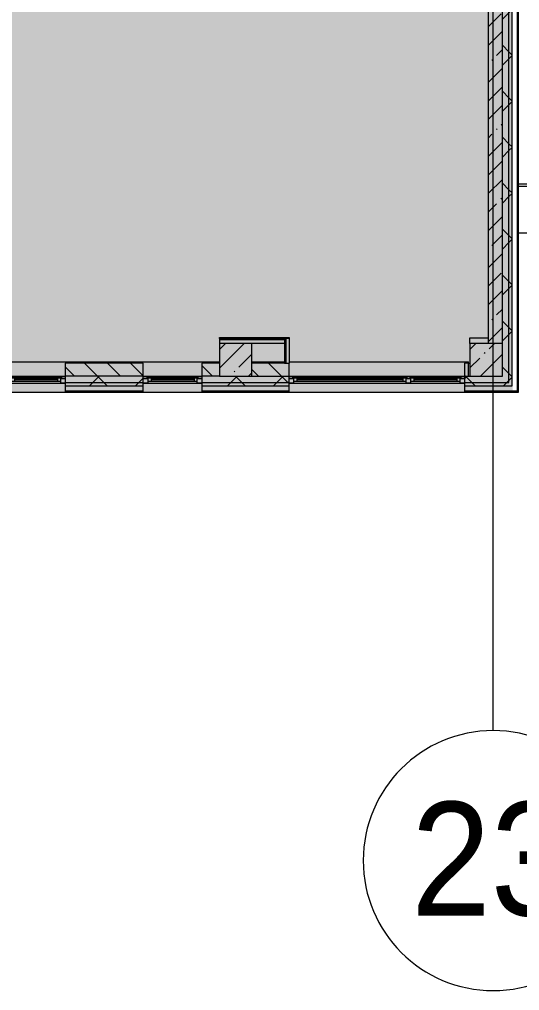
# Model space of a CAD drawing. Header units: millimetres. Extents: x 35157 to 232994, y -8553 to 29000.
# Drawn here: x 183260 to 190948, y -5906 to 9037 of the extents above; entities that cross this region are included whole.
import ezdxf

# ---------------------------------------------------------------- set-up
doc = ezdxf.new("R2010")
doc.units = ezdxf.units.MM
doc.layers.add('A-DETL-GENF-2', color=7, linetype='Continuous', lineweight=9, true_color=0xc0c0c0, transparency=0.4)
for name, color, linetype, lineweight, true_color in [('A-FLOR-2', 7, 'Continuous', 5, 0xb7b7b7), ('A-GLAZ-3', 7, 'Continuous', 5, 0x737373), ('A-WALL-10', 7, 'Continuous', 9, 0x737373), ('A-WALL-11', 7, 'Continuous', 5, 0x737373), ('I-WALL-21', 7, 'Continuous', 5, 0xe7e7e7), ('I-WALL-22', 7, 'Continuous', 9, 0xe7e7e7), ('I-WALL-24', 7, 'Continuous', 5, 0x737373), ('S-COLS-2', 7, 'Continuous', 5, 0x737373)]:
    doc.layers.add(name, color=color, linetype=linetype, lineweight=lineweight, true_color=true_color)
for name, color, linetype, lineweight in [('A-GENM', 7, 'Continuous', 5), ('A-WALL', 7, 'Continuous', 9), ('A-WALL-9', 7, 'Continuous', 5), ('I-WALL-23', 7, 'Continuous', 5), ('S-COLS-1', 7, 'Continuous', 5), ('Оси', 7, 'Continuous', 9), ('Оси-1', 7, 'Continuous', 20)]:
    doc.layers.add(name, color=color, linetype=linetype, lineweight=lineweight)
doc.styles.add('Arial_1', font='arial.ttf', dxfattribs={"width": 0.9, "height": 1750})
pattern_1 = [(45, (105984, 0), (-353.5534, 353.5534), []), (135, (105984, 0), (-353.5534, -353.5534), [])]
pattern_2 = [(135, (105984, 0), (-176.7767, -176.7767), [])]
pattern_3 = [(45, (105984, 0), (-530.33, 530.33), []), (135, (105984, 0), (-530.33, -530.33), [])]

# ---------------------------------------------------------------- blocks, each defined once
blk = doc.blocks.new('BSC_Колонна _Прямоугольная - 500х500-V84-2_4_2_птичка')
at = {"layer": 'S-COLS-1'}
h = blk.add_hatch(dxfattribs=at)
h.set_pattern_fill('FP_85', color=256, style=0, pattern_type=2)
h.set_pattern_definition([(45, (-80600, -3800), (-285.1231, 285.1231), []), (45, (-80314.88, -3800), (-285.1231, 285.1231), [504.031, -100.806, 16.764, -84.042])])
h.paths.add_polyline_path([(-121, -250), (250, -250), (250, 250), (-250, 250), (-250, -250)])
at = {"layer": 'S-COLS-2'}
for p, q in [((250, 250), (-250, 250)), ((-250, 250), (-250, -250)), ((250, -250), (250, 250)), ((-250, -250), (250, -250))]:
    blk.add_line(p, q, dxfattribs=at)
blk = doc.blocks.new('120_Окно_СКБ_2Ст - 120_Окно_СКБ_2Ст 2700х2500 _мал створка слева_-22808065-2_4_2_птичка')
at = {"layer": 'A-GLAZ-3'}
for p, q in [((-1350, -75), (-1350, -5)), ((-1350, -5), (-1280, -5)), ((1350, -5), (-1350, -5)), ((-1280, -75), (-1350, -75)), ((-1350, -75), (-1300, -75)), ((-1280, -75), (-1300, -75)), ((-1300, -75), (-1300, -85)), ((-1300, -85), (-500, -85)), ((-500, -85), (-1300, -85)), ((-1280, -5), (-1280, -75)), ((-520, -35), (-1280, -35)), ((-1280, -35), (-1280, -75)), ((-1230, -85), (-1230, -35)), ((-1230, -55), (-570, -55)), ((-570, -65), (-1230, -65)), ((-570, -85), (-570, -35)), ((-520, -75), (-520, -5)), ((-520, -5), (-450, -5)), ((-520, -75), (-520, -35)), ((-450, -75), (-520, -75)), ((-500, -75), (-520, -75)), ((-500, -75), (-470, -75)), ((-500, -85), (-500, -75)), ((-450, -75), (-470, -75)), ((-470, -75), (-470, -85)), ((-470, -85), (1300, -85)), ((1300, -85), (-470, -85)), ((-450, -5), (-450, -75)), ((1280, -35), (-450, -35)), ((-450, -35), (-450, -75)), ((-400, -85), (-400, -35)), ((-400, -55), (1230, -55)), ((1230, -65), (-400, -65)), ((1230, -85), (1230, -35)), ((1280, -75), (1280, -5)), ((1280, -5), (1350, -5)), ((1280, -75), (1280, -35)), ((1350, -75), (1280, -75)), ((1300, -75), (1280, -75)), ((1300, -75), (1350, -75)), ((1300, -85), (1300, -75)), ((1350, -5), (1350, -75))]:
    blk.add_line(p, q, dxfattribs=at)
blk = doc.blocks.new('120_Окно_СКБ_1Ст - 120_Окно_СКБ_1Ст 900х2500_h_-19906150-2_4_2_птичка')
at = {"layer": 'A-GLAZ-3'}
for p, q in [((-450, -75), (-450, -5)), ((-450, -5), (-380, -5)), ((450, -5), (-450, -5)), ((-380, -75), (-450, -75)), ((-450, -75), (-400, -75)), ((-380, -75), (-400, -75)), ((-400, -75), (-400, -85)), ((-400, -85), (400, -85)), ((400, -85), (-400, -85)), ((-380, -5), (-380, -75)), ((380, -35), (-380, -35)), ((-380, -35), (-380, -75)), ((-330, -85), (-330, -35)), ((-330, -55), (330, -55)), ((330, -65), (-330, -65)), ((330, -85), (330, -35)), ((380, -75), (380, -5)), ((380, -5), (450, -5)), ((380, -75), (380, -35)), ((450, -75), (380, -75)), ((400, -75), (380, -75)), ((400, -75), (450, -75)), ((400, -85), (400, -75)), ((450, -5), (450, -75))]:
    blk.add_line(p, q, dxfattribs=at)
blk = doc.blocks.new('парапет9 - парапет-22867712-2_4_2_птичка')
at = {"layer": 'A-GENM'}
for p, q in [((89202, 8002), (84950, 8002)), ((89202, 7964), (84950, 7964)), ((84950, 7255), (89202, 7255))]:
    blk.add_line(p, q, dxfattribs=at)
blk = doc.blocks.new('BSC_Колонна _Прямоугольная - 500х500-V193-2_4_2_птичка')
at = {"layer": 'S-COLS-1'}
h = blk.add_hatch(dxfattribs=at)
h.set_pattern_fill('FP_177', color=256, style=0, pattern_type=2)
h.set_pattern_definition([(45, (-84450, -3800), (-285.1231, 285.1231), []), (45, (-84164.88, -3800), (-285.1231, 285.1231), [504.031, -100.806, 16.764, -84.042])])
h.paths.add_polyline_path([(-250, -250), (250, -250), (250, 250), (-250, 250), (-250, -99)])
at = {"layer": 'S-COLS-2'}
for p, q in [((250, 250), (-250, 250)), ((-250, 250), (-250, -250)), ((250, -250), (250, 250)), ((-250, -250), (250, -250))]:
    blk.add_line(p, q, dxfattribs=at)
blk = doc.blocks.new('Ось сетки - D8-29747960-2_4_2_птичка')
at = {"layer": 'Оси-1'}
for start, end in [(360, 180), (180, 360)]:
    blk.add_arc((0, 0), 4, start, end, dxfattribs=at)

msp = doc.modelspace()

# ---------------------------------------------------------------- hatches: boundary and pattern name
at = {"layer": 'A-DETL-GENF-2'}
msp.add_hatch(color=256, dxfattribs=at).paths.add_polyline_path([(181824.9, -280), (181844, -280), (181844, 3300), (190844, 3300), (190844, 27350), (147894, 27350), (147894, 23778), (144744, 23778), (144744, -280), (180897.4, -280)])
at = {"layer": 'A-WALL-9'}
h = msp.add_hatch(dxfattribs=at)
h.set_pattern_fill('FP_89', color=256, style=0, pattern_type=2)
h.set_pattern_definition(pattern_1)
h.paths.add_polyline_path([(190684, 3450), (190784, 3450), (190784, 10250), (190684, 10250), (190684, 3550)])
h = msp.add_hatch(dxfattribs=at)
h.set_pattern_fill('FP_89', color=256, style=0, pattern_type=2)
h.set_pattern_definition(pattern_1)
h.paths.add_polyline_path([(190834, 3400), (190834, 10250), (190784, 10250), (190784, 3400)])
h = msp.add_hatch(dxfattribs=at)
h.set_pattern_fill('FP_99', color=256, style=0, pattern_type=2)
h.set_pattern_definition(pattern_2)
h.paths.add_polyline_path([(186334, 3550), (186334, 3750), (186064, 3750), (186064, 3550)])
h.paths.add_polyline_path([(185164, 3550), (185164, 3750), (183964, 3750), (183964, 3550), (184607.5, 3550)])
h.paths.add_polyline_path([(182752.5, 3550), (183064, 3550), (183064, 3750), (181964, 3750), (181964, 3550)])
h = msp.add_hatch(dxfattribs=at)
h.set_pattern_fill('FP_99', color=256, style=0, pattern_type=2)
h.set_pattern_definition(pattern_2)
h.paths.add_polyline_path([(187390.1, 3550), (187404, 3550), (187404, 3750), (186834, 3750), (186834, 3550)])
h.paths.add_polyline_path([(190164, 3550), (190164, 3750), (190104, 3750), (190104, 3550)])
h = msp.add_hatch(dxfattribs=at)
h.set_pattern_fill('FP_89', color=256, style=0, pattern_type=2)
h.set_pattern_definition(pattern_1)
h.paths.add_polyline_path([(190172.6, 3450), (190684, 3450), (190684, 3550), (190104, 3550), (190104, 3450)])
h.paths.add_polyline_path([(187404, 3450), (187404, 3550), (186064, 3550), (186064, 3450), (187390.1, 3450)])
h.paths.add_polyline_path([(182752.5, 3450), (183064, 3450), (183064, 3550), (181684, 3550), (181684, 3450), (181964, 3450)])
h.paths.add_polyline_path([(184607.5, 3450), (185164, 3450), (185164, 3550), (183964, 3550), (183964, 3450)])
h = msp.add_hatch(dxfattribs=at)
h.set_pattern_fill('FP_89', color=256, style=0, pattern_type=2)
h.set_pattern_definition(pattern_1)
h.paths.add_polyline_path([(190784, 3400), (190784, 3450), (190104, 3450), (190104, 3400), (190684, 3400)])
h.paths.add_polyline_path([(181824.9, 3400), (183064, 3400), (183064, 3450), (181684, 3450), (181684, 3400)])
h.paths.add_polyline_path([(187390.1, 3400), (187404, 3400), (187404, 3450), (186064, 3450), (186064, 3400), (186462.5, 3400)])
h.paths.add_polyline_path([(183964, 3400), (185164, 3400), (185164, 3450), (183964, 3450)])
at = {"layer": 'I-WALL-21'}
msp.add_hatch(color=256, dxfattribs=at).paths.add_polyline_path([(187334, 4055), (187334, 4105), (186334, 4105), (186334, 4055), (186462.5, 4055)])
at = {"layer": 'I-WALL-22'}
msp.add_hatch(color=256, dxfattribs=at).paths.add_polyline_path([(187390.1, 3750), (187409, 3750), (187409, 4130), (187359, 4130), (187359, 3750)])
at = {"layer": 'I-WALL-23'}
h = msp.add_hatch(dxfattribs=at)
h.set_pattern_fill('FP_97', color=256, style=0, pattern_type=2)
h.set_pattern_definition([(45, (105984, 0), (-285.1231, 285.1231), []), (45, (106269.13, 0), (-285.1231, 285.1231), [504.031, -100.806, 16.764, -84.042])])
h.paths.add_polyline_path([(190684, 4050), (190684, 10900), (190464, 10900), (190464, 4050)])
h.paths.add_polyline_path([(190464, 11550), (190684, 11550), (190684, 15150), (190464, 15150), (190464, 12200)])
h = msp.add_hatch(dxfattribs=at)
h.set_pattern_fill('FP_188', color=256, style=0, pattern_type=2)
h.set_pattern_definition(pattern_3)
h.paths.add_polyline_path([(187346.5, 4117.5), (187359, 4117.5), (187359, 4130), (186334, 4130), (186334, 4117.5), (186462.5, 4117.5)])
h = msp.add_hatch(dxfattribs=at)
h.set_pattern_fill('FP_188', color=256, style=0, pattern_type=2)
h.set_pattern_definition(pattern_3)
h.paths.add_polyline_path([(187334, 4105), (187346.5, 4105), (187346.5, 4117.5), (186334, 4117.5), (186334, 4105), (186462.5, 4105)])
h = msp.add_hatch(dxfattribs=at)
h.set_pattern_fill('FP_188', color=256, style=0, pattern_type=2)
h.set_pattern_definition(pattern_3)
h.paths.add_polyline_path([(187334, 3750), (187346.5, 3750), (187346.5, 4105), (187334, 4105), (187334, 4055)])
h = msp.add_hatch(dxfattribs=at)
h.set_pattern_fill('FP_188', color=256, style=0, pattern_type=2)
h.set_pattern_definition(pattern_3)
h.paths.add_polyline_path([(187346.5, 3750), (187359, 3750), (187359, 4117.5), (187346.5, 4117.5), (187346.5, 4055)])

# ---------------------------------------------------------------- linework, layer by layer
at = {"layer": 'A-FLOR-2'}
for p, q in [((186334, 4130), (186334, 4145)), ((186334, 4145), (187404, 4145)), ((187404, 4145), (187404, 4130)), ((190184, 4050), (190184, 4140)), ((190184, 4140), (190464, 4140)), ((190164, 3750), (190184, 3750))]:
    msp.add_line(p, q, dxfattribs=at)
at = {"layer": 'A-WALL'}
msp.add_line((190914, 3320), (190914, 10250), dxfattribs=at)
at = {"layer": 'A-WALL-10'}
for p, q in [((190784, 3450), (190784, 10250)), ((190834, 3400), (190834, 10250)), ((187346.5, 4117.5), (186334, 4117.5)), ((187334, 4105), (186334, 4105)), ((187334, 4105), (187334, 4055)), ((187346.5, 3750), (187346.5, 4117.5)), ((187359, 3750), (187359, 4130)), ((185164, 3550), (183964, 3550)), ((183964, 3450), (185164, 3450)), ((186334, 3550), (186064, 3550)), ((186064, 3450), (187404, 3450)), ((186834, 3550), (187404, 3550)), ((190104, 3550), (190164, 3550)), ((190104, 3450), (190784, 3450)), ((183964, 3400), (185164, 3400)), ((183964, 3320), (185164, 3320)), ((186064, 3400), (187404, 3400)), ((186064, 3320), (187404, 3320)), ((190104, 3400), (190834, 3400)), ((190104, 3320), (190914, 3320))]:
    msp.add_line(p, q, dxfattribs=at)
at = {"layer": 'A-WALL-11'}
for p, q in [((190684, 4050), (190684, 4050)), ((183964, 3750), (183964, 3300)), ((185164, 3750), (183964, 3750)), ((185164, 3300), (185164, 3750)), ((186064, 3750), (186064, 3300)), ((186334, 3750), (186064, 3750)), ((187334, 3750), (186834, 3750)), ((187404, 3300), (187404, 3750)), ((190104, 3750), (190104, 3300)), ((190164, 3750), (190104, 3750)), ((190164, 3550), (190164, 3750)), ((183064, 3550), (183964, 3550)), ((185164, 3550), (186064, 3550)), ((187404, 3550), (190184, 3550)), ((181844, 3300), (190914, 3300))]:
    msp.add_line(p, q, dxfattribs=at)
at = {"layer": 'A-WALL-9'}
for p, q in [((190934, 3300), (190934, 10400)), ((190914, 3300), (190934, 3300))]:
    msp.add_line(p, q, dxfattribs=at)
at = {"layer": 'I-WALL-24'}
for p, q in [((190464, 10900), (190464, 4050)), ((190684, 4050), (190684, 10900)), ((187409, 4130), (186334, 4130)), ((186334, 4130), (186334, 4055)), ((186334, 4055), (187334, 4055)), ((187334, 4055), (187334, 3750)), ((187409, 3750), (187409, 4130)), ((182237.6, 3770), (186334, 3770)), ((186834, 3770), (187334, 3770)), ((187334, 3750), (187409, 3750)), ((187409, 3770), (190164, 3770)), ((190164, 3750), (190164, 3770))]:
    msp.add_line(p, q, dxfattribs=at)
at = {"layer": 'Оси'}
msp.add_line((190544, -1906.3), (190544, 9979), dxfattribs=at)

# ---------------------------------------------------------------- block references
at = {"layer": 'A-GENM'}
msp.add_blockref('парапет9 - парапет-22867712-2_4_2_птичка', (105984, -1500), dxfattribs=at)
at = {"layer": 'A-GLAZ-3', "rotation": 180}
for name, p in [('120_Окно_СКБ_1Ст - 120_Окно_СКБ_1Ст 900х2500_h_-19906150-2_4_2_птичка', (183514, 3435)), ('120_Окно_СКБ_1Ст - 120_Окно_СКБ_1Ст 900х2500_h_-19906150-2_4_2_птичка', (185614, 3435)), ('120_Окно_СКБ_2Ст - 120_Окно_СКБ_2Ст 2700х2500 _мал створка слева_-22808065-2_4_2_птичка', (188754, 3435))]:
    msp.add_blockref(name, p, dxfattribs=at)
at = {"layer": 'S-COLS-2'}
for name, p in [('BSC_Колонна _Прямоугольная - 500х500-V84-2_4_2_птичка', (186584, 3800)), ('BSC_Колонна _Прямоугольная - 500х500-V193-2_4_2_птичка', (190434, 3800))]:
    msp.add_blockref(name, p, dxfattribs=at)
at = {"layer": 'Оси-1', "xscale": 499.9999999999995, "yscale": 499.9999999999995, "zscale": 499.9999999999995}
msp.add_blockref('Ось сетки - D8-29747960-2_4_2_птичка', (190544, -3906.3), dxfattribs=at)

# ---------------------------------------------------------------- texts
at = {"layer": 'Оси', "insert": (189280.9, -3003), "char_height": 1750, "width": 3030.379, "attachment_point": 1, "style": 'Arial_1'}
msp.add_mtext('23', dxfattribs=at)

doc.saveas('drawing.dxf')
